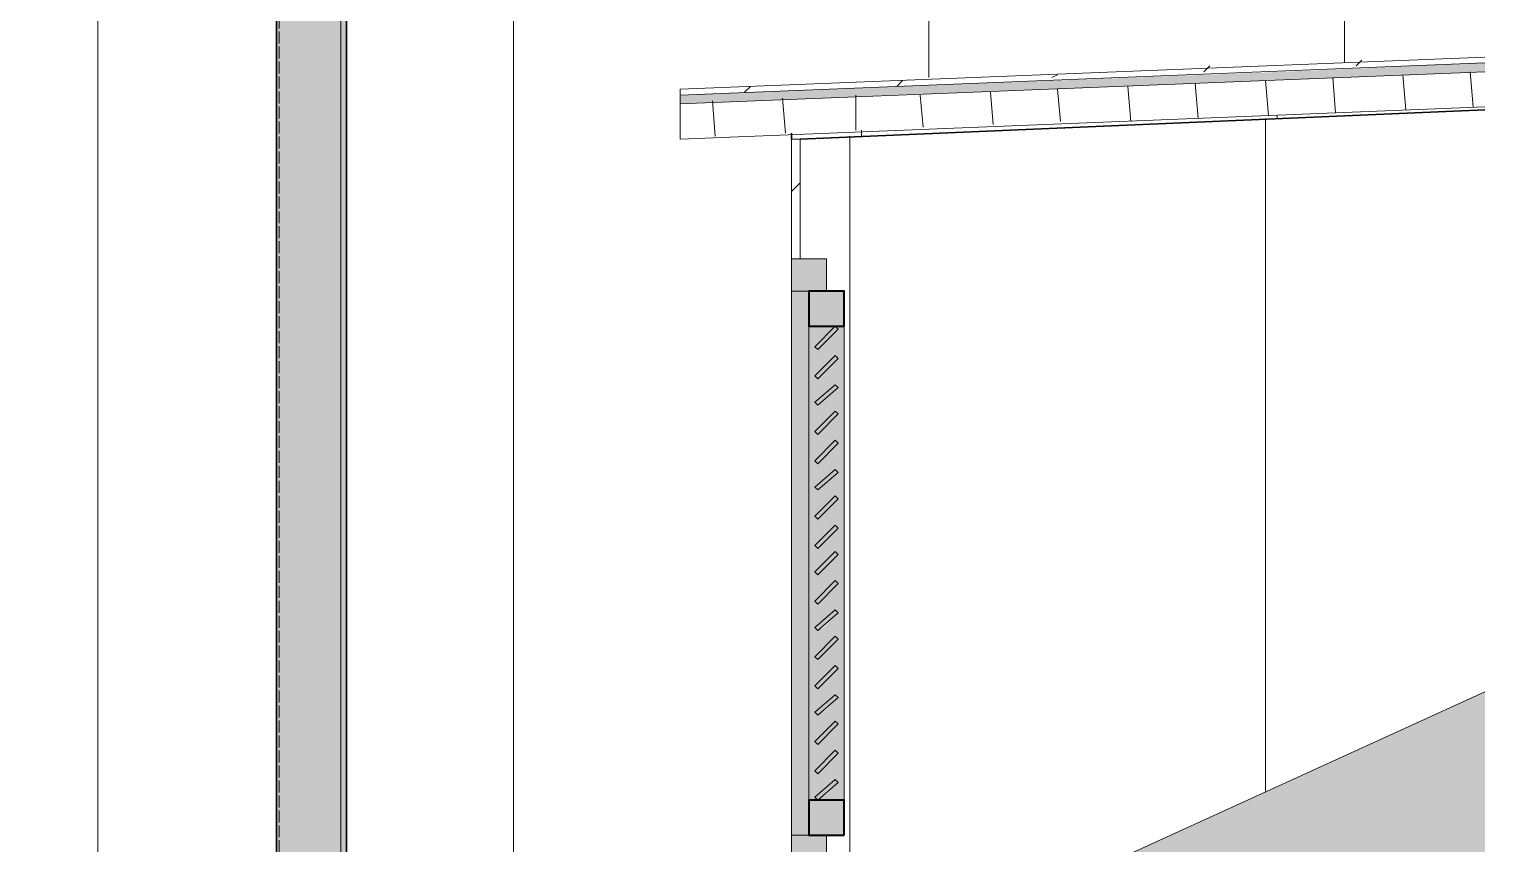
# Model space of a CAD drawing. Header units: millimetres. Extents: x -11345 to 411485, y -9810 to 73012.
# Drawn here: x 382991 to 385097, y 45517 to 46696 of the extents above; entities that cross this region are included whole.
import ezdxf

# ---------------------------------------------------------------- set-up
doc = ezdxf.new("R2010")
doc.units = ezdxf.units.MM
doc.linetypes.add('PDF_IMPORT', pattern=[1, 0.8, -0.2])
for name, color, linetype in [('PDF _Витраж', 7, 'Continuous'), ('PDF _Крыша штриховка', 7, 'Continuous'), ('PDF _Линии', 7, 'Continuous'), ('PDF _Панели витража', 7, 'Continuous'), ('PDF _Стены наружные', 7, 'Continuous'), ('PDF _Стены отделка', 7, 'Continuous'), ('PDF _Узлы', 7, 'Continuous')]:
    doc.layers.add(name, color=color, linetype=linetype)
for name, color, linetype, true_color in [('PDF _Крыша', 9, 'Continuous', 0x808080), ('PDF _Несущие колонны', 7, 'Continuous', 0x787878), ('PDF _Стены штриховка поверхности', 7, 'Continuous', 0xcacbcc)]:
    doc.layers.add(name, color=color, linetype=linetype, true_color=true_color)

msp = doc.modelspace()

# ---------------------------------------------------------------- hatches: boundary and pattern name
at = {"layer": 'PDF _Витраж', "true_color": 0x383e42, "transparency": 33554559}
msp.add_hatch(color=250, dxfattribs=at).paths.add_polyline_path([(384144.73366, 46363.25071), (384093.9372, 46363.25071), (384093.9372, 45478.54569), (384144.73366, 45478.54569), (384144.73366, 45529.34215), (384119.33543, 45529.34215), (384119.33543, 46316.68728), (384144.73366, 46316.68728)])
at = {"layer": 'PDF _Крыша', "true_color": 0xf0f0f0, "transparency": 33554559}
msp.add_hatch(color=7, dxfattribs=at).paths.add_polyline_path([(385097.16729, 46634.16516), (385097.16729, 46646.86427), (384805.08764, 46634.16516), (383933.08174, 46600.30085), (383933.08174, 46587.60174), (384233.62747, 46600.30085)])
at = {"layer": 'PDF _Несущие колонны', "transparency": 33554559}
msp.add_hatch(color=256, dxfattribs=at).paths.add_polyline_path([(383450.51537, 47286.05307), (383348.92245, 47286.05307), (383348.92245, 45118.73743), (383357.38853, 45114.50439), (383425.11714, 45110.27135), (383450.51537, 45110.27135)])
at = {"layer": 'PDF _Панели витража', "true_color": 0x383e42, "transparency": 33554559}
h = msp.add_hatch(color=250, dxfattribs=at)
h.paths.add_polyline_path([(384132.03455, 45580.13861), (384136.26759, 45584.37165), (384161.66582, 45605.53684), (384144.73366, 45588.60469)])
h.paths.add_polyline_path([(384153.19974, 45605.53684), (384127.80151, 45584.37165), (384157.43278, 45609.76988)], flags=0)
h.paths.add_polyline_path([(384132.03455, 45702.89672), (384136.26759, 45707.12976), (384161.66582, 45728.29495), (384144.73366, 45711.3628)], flags=0)
h.paths.add_polyline_path([(384153.19974, 45728.29495), (384127.80151, 45707.12976), (384157.43278, 45732.52799)], flags=0)
h.paths.add_polyline_path([(384132.03455, 45825.65484), (384136.26759, 45829.88787), (384161.66582, 45851.05307), (384140.50062, 45829.88787)], flags=0)
h.paths.add_polyline_path([(384153.19974, 45851.05307), (384127.80151, 45829.88787), (384157.43278, 45855.2861)], flags=0)
h.paths.add_polyline_path([(384153.19974, 46176.99702), (384127.80151, 46155.83183), (384157.43278, 46181.23006)], flags=0)
h.paths.add_polyline_path([(384170.13189, 45529.34215), (384170.13189, 46316.68728), (384119.33543, 46316.68728), (384119.33543, 45529.34215)], flags=0)
h.paths.add_polyline_path([(384153.19974, 46054.23891), (384127.80151, 46033.07371), (384157.43278, 46058.47194)], flags=0)
at = {"layer": 'PDF _Узлы', "true_color": 0x939393, "transparency": 33554687}
msp.add_hatch(color=252, dxfattribs=at).paths.add_polyline_path([(385097.16729, 27657.45425), (385097.16729, 45736.76103), (382303.36198, 44462.61649), (382303.36198, 44187.46899), (382857.89, 44458.38345), (382857.89, 33367.82298), (374988.67172, 32334.96162), (374988.67172, 32258.76693), (375471.23809, 32322.2625), (375471.23809, 27657.45425)])

# ---------------------------------------------------------------- linework, layer by layer
at = {"layer": 'PDF _Витраж', "lineweight": 18}
for points in [[(384093.9372, 46363.25071), (384093.9372, 46316.68728), (384144.73366, 46316.68728), (384144.73366, 46363.25071)], [(384093.9372, 45529.34215), (384093.9372, 45478.54569), (384144.73366, 45478.54569), (384144.73366, 45529.34215)]]:
    msp.add_lwpolyline(points, close=True, dxfattribs=at)
at = {"layer": 'PDF _Витраж', "lineweight": 9}
msp.add_lwpolyline([(384093.9372, 45529.34215), (384093.9372, 46316.68728)], dxfattribs=at)
at = {"layer": 'PDF _Крыша', "color": 7, "lineweight": 9}
for points in [[(385097.16729, 46655.33035), (383933.08174, 46608.76693), (383933.08174, 46600.30085)], [(384910.9136, 46642.63124), (384919.37968, 46651.09731)], [(384470.67761, 46625.69908), (384479.14369, 46629.93212)], [(384690.79561, 46634.16516), (384699.26169, 46642.63124)], [(384881.28233, 46574.90262), (384877.0493, 46625.69908)], [(384982.87525, 46579.13566), (384978.64222, 46629.93212)], [(385080.23514, 46583.3687), (385076.0021, 46634.16516)], [(384026.20859, 46604.53389), (384034.67466, 46612.99997)], [(384246.32658, 46612.99997), (384254.79266, 46621.46604)], [(384386.01685, 46557.97047), (384381.78381, 46604.53389)], [(384483.37673, 46562.20351), (384479.14369, 46608.76693)], [(384584.96965, 46562.20351), (384580.73661, 46612.99997)], [(384682.32953, 46566.43655), (384678.09649, 46617.23301)], [(384783.92245, 46570.66958), (384779.68941, 46621.46604)], [(383983.8782, 46541.03832), (383979.64517, 46591.83478)], [(384085.47113, 46545.27135), (384081.23809, 46596.06781)], [(384187.06405, 46600.30085), (384187.06405, 46557.97047), (384187.06405, 46549.50439)], [(384284.42393, 46553.73743), (384280.19089, 46600.30085)]]:
    msp.add_lwpolyline(points, dxfattribs=at)
at = {"layer": 'PDF _Крыша', "color": 7, "lineweight": 18}
for points in [[(385097.16729, 46646.86427), (383933.08174, 46600.30085), (385097.16729, 46646.86427), (383933.08174, 46600.30085), (383933.08174, 46536.80528), (385097.16729, 46583.3687)], [(383933.08174, 46587.60174), (385097.16729, 46634.16516)]]:
    msp.add_lwpolyline(points, dxfattribs=at)
at = {"layer": 'PDF _Крыша штриховка', "lineweight": 9}
for points in [[(383090.70711, 45288.05897), (383090.70711, 47383.41295)], [(383691.79856, 45139.90262), (383691.79856, 47286.05307)], [(384292.89, 46625.69908), (384292.89, 47286.05307)], [(384893.98145, 46646.86427), (384893.98145, 47286.05307)]]:
    msp.add_lwpolyline(points, dxfattribs=at)
at = {"layer": 'PDF _Линии', "lineweight": 30, "ltscale": 21.673921}
msp.add_lwpolyline([(383348.92245, 47286.05307), (383348.92245, 44940.94982)], dxfattribs=at)
at = {"layer": 'PDF _Линии', "lineweight": 30}
for points in [[(383450.51537, 45114.50439), (383454.74841, 45106.03832), (383450.51537, 45114.50439), (383450.51537, 45110.27135), (383450.51537, 47286.05307)], [(385097.16729, 46579.13566), (384106.63632, 46536.80528)], [(384093.9372, 46545.27135), (384093.9372, 46536.80528)]]:
    msp.add_lwpolyline(points, dxfattribs=at)
at = {"layer": 'PDF _Линии', "lineweight": 9}
msp.add_lwpolyline([(385097.16729, 45736.76103), (382303.36198, 44462.61649), (382303.36198, 44187.46899), (382857.89, 44458.38345), (382857.89, 33367.82298), (376097.72776, 32478.88492), (374988.67172, 32334.96162), (374988.67172, 32258.76693), (375471.23809, 32322.2625), (375471.23809, 27996.09731)], dxfattribs=at)
at = {"layer": 'PDF _Несущие колонны', "color": 7, "linetype": 'PDF_IMPORT', "lineweight": 18, "ltscale": 21.673921}
msp.add_lwpolyline([(383353.15549, 44940.94982), (383353.15549, 47286.05307)], dxfattribs=at)
at = {"layer": 'PDF _Несущие колонны', "color": 7, "lineweight": 18}
msp.add_lwpolyline([(383442.0493, 45110.27135), (383442.0493, 47286.05307)], dxfattribs=at)
at = {"layer": 'PDF _Панели витража', "lineweight": 40}
for points in [[(384170.13189, 46265.89082), (384170.13189, 46316.68728), (384119.33543, 46316.68728), (384119.33543, 46265.89082)], [(384170.13189, 45529.34215), (384170.13189, 45580.13861), (384119.33543, 45580.13861), (384119.33543, 45529.34215)]]:
    msp.add_lwpolyline(points, close=True, dxfattribs=at)
at = {"layer": 'PDF _Панели витража', "lineweight": 9}
for points in [[(384119.33543, 45580.13861), (384119.33543, 46265.89082)], [(384170.13189, 46265.89082), (384170.13189, 45580.13861)]]:
    msp.add_lwpolyline(points, dxfattribs=at)
at = {"layer": 'PDF _Панели витража', "lineweight": 18}
for points in [[(384157.43278, 46265.89082), (384127.80151, 46236.25955), (384132.03455, 46232.02652), (384161.66582, 46261.65779)], [(384157.43278, 46223.56044), (384127.80151, 46193.92917), (384132.03455, 46189.69613), (384161.66582, 46219.3274)], [(384157.43278, 46181.23006), (384127.80151, 46155.83183), (384132.03455, 46151.59879), (384161.66582, 46176.99702)], [(384157.43278, 46143.13271), (384127.80151, 46113.50144), (384132.03455, 46109.2684), (384161.66582, 46138.89967)], [(384157.43278, 46100.80233), (384127.80151, 46071.17106), (384132.03455, 46066.93802), (384161.66582, 46096.56929)], [(384157.43278, 46058.47194), (384127.80151, 46033.07371), (384132.03455, 46028.84068), (384161.66582, 46054.23891)], [(384157.43278, 46020.3746), (384127.80151, 45990.74333), (384132.03455, 45986.51029), (384161.66582, 46016.14156)], [(384157.43278, 45978.04422), (384127.80151, 45948.41295), (384132.03455, 45944.17991), (384161.66582, 45973.81118)], [(384157.43278, 45939.94687), (384127.80151, 45910.3156), (384132.03455, 45906.08256), (384161.66582, 45935.71383)], [(384157.43278, 45897.61649), (384127.80151, 45867.98522), (384132.03455, 45863.75218), (384161.66582, 45893.38345)], [(384157.43278, 45855.2861), (384127.80151, 45829.88787), (384132.03455, 45825.65484), (384161.66582, 45851.05307)], [(384157.43278, 45817.18876), (384127.80151, 45787.55749), (384132.03455, 45783.32445), (384161.66582, 45812.95572)], [(384157.43278, 45774.85838), (384127.80151, 45745.22711), (384132.03455, 45740.99407), (384161.66582, 45770.62534)], [(384157.43278, 45732.52799), (384127.80151, 45707.12976), (384132.03455, 45702.89672), (384161.66582, 45728.29495)], [(384157.43278, 45694.43065), (384127.80151, 45664.79938), (384132.03455, 45660.56634), (384161.66582, 45690.19761)], [(384157.43278, 45652.10026), (384127.80151, 45622.46899), (384132.03455, 45618.23596), (384161.66582, 45647.86722)], [(384157.43278, 45609.76988), (384127.80151, 45584.37165), (384132.03455, 45580.13861), (384161.66582, 45605.53684)]]:
    msp.add_lwpolyline(points, close=True, dxfattribs=at)
at = {"layer": 'PDF _Стены наружные', "lineweight": 9}
msp.add_lwpolyline([(384093.9372, 46460.61059), (384106.63632, 46473.3097)], dxfattribs=at)
at = {"layer": 'PDF _Стены отделка', "lineweight": 9}
msp.add_lwpolyline([(384093.9372, 46536.80528), (384093.9372, 46363.25071), (384106.63632, 46363.25071), (384106.63632, 46536.80528)], close=True, dxfattribs=at)
at = {"layer": 'PDF _Стены штриховка поверхности', "color": 7, "lineweight": 9}
for points in [[(384779.68941, 45592.83773), (384779.68941, 46566.43655)], [(384796.62157, 46566.43655), (384796.62157, 46570.66958)], [(384195.53012, 46541.03832), (384195.53012, 46549.50439)], [(384178.59797, 45317.69023), (384178.59797, 46541.03832)]]:
    msp.add_lwpolyline(points, dxfattribs=at)

doc.saveas('drawing.dxf')
